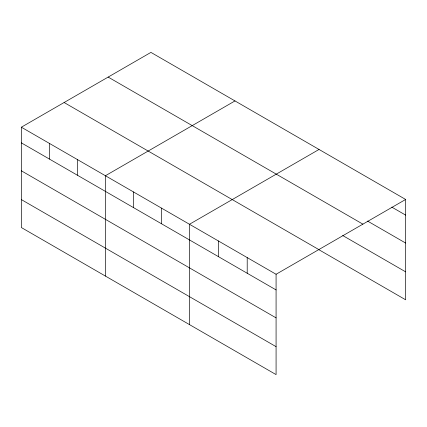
<?xml version="1.0" encoding="UTF-8"?>
<svg xmlns="http://www.w3.org/2000/svg" width="427" height="427" viewBox="0 0 427 427"><rect width="100%" height="100%" fill="white"/><g stroke="black" fill="none" stroke-linecap="round" stroke-linejoin="round"><path stroke-width="0.64" d="M21.35 127.203L276.077 274.267L276.077 374.607L21.35 227.538L21.35 127.203L150.923 52.393L405.65 199.462L405.65 299.797L319.044 249.795M234.983 100.927L105.41 175.737L105.41 276.072M319.044 149.455L189.471 224.266L189.471 324.605M276.077 274.267L405.65 199.462M391.794 207.116L405.65 215.117M367.54 221.058L405.65 243.059M108.164 77.084L362.891 224.148M342.716 235.517L405.65 271.85M64.109 102.517L318.836 249.581M21.35 142.858L276.077 289.922M21.35 170.805L276.077 317.869M21.35 199.596L276.077 346.66M247.206 257.598L247.206 273.253M218.341 240.935L218.341 256.59M161.449 208.088L161.449 223.743M133.432 191.91L133.432 207.565M77.388 159.559L77.388 175.214M49.372 143.381L49.372 159.036"/></g></svg>
